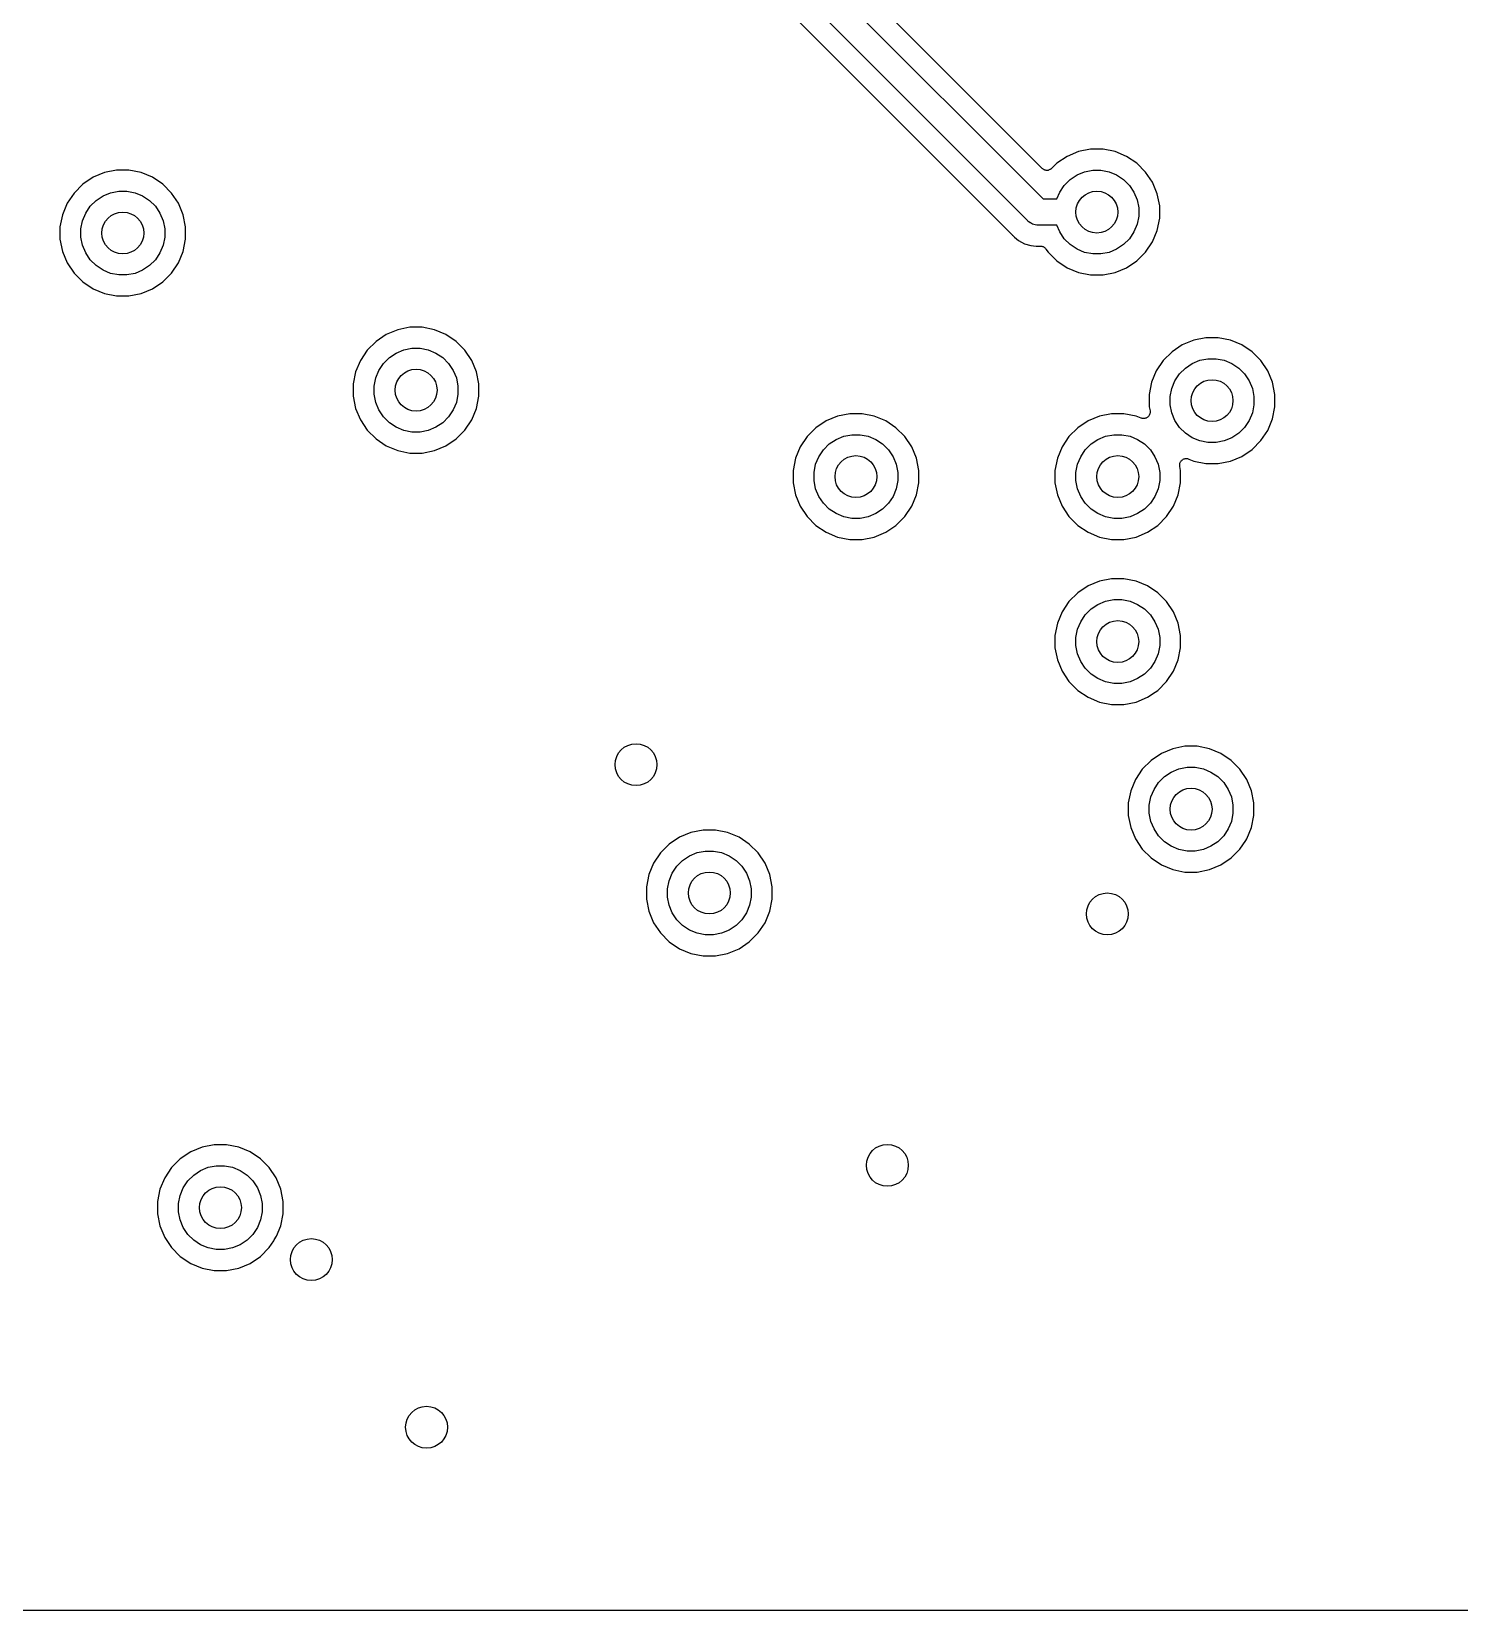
# Model space of a CAD drawing. Extents: x 113.2 to 188.8, y -123.8 to -78.2.
# Drawn here: x 152.93 to 166.56, y -119.85 to -104.78 of the extents above; entities that cross this region are included whole.
import ezdxf

# ---------------------------------------------------------------- set-up
doc = ezdxf.new("R2010")
doc.units = 0
doc.layers.add('BLACK', color=7, linetype='CONTINUOUS')

msp = doc.modelspace()

# ---------------------------------------------------------------- linework, layer by layer
at = {"layer": 'BLACK', "linetype": 'CONTINUOUS'}
for p, q in [((156.425, -100.214), (162.586, -106.375)), ((162.442, -106.584), (156.216, -100.358)), ((156.084, -100.509), (162.291, -106.716)), ((162.578, -106.084), (158.573, -102.079)), ((162.925, -105.923), (162.816, -105.968)), ((163.041, -105.9), (162.925, -105.923)), ((163.159, -105.9), (163.041, -105.9)), ((163.275, -105.923), (163.159, -105.9)), ((163.384, -105.968), (163.275, -105.923)), ((153.741, -106.1), (153.625, -106.123)), ((153.859, -106.1), (153.741, -106.1)), ((153.975, -106.123), (153.859, -106.1)), ((162.583, -106.088), (162.578, -106.084)), ((162.587, -106.092), (162.583, -106.088)), ((162.588, -106.092), (162.587, -106.092)), ((162.593, -106.095), (162.588, -106.092)), ((162.588, -106.092), (162.588, -106.092)), ((162.598, -106.098), (162.593, -106.095)), ((162.599, -106.098), (162.598, -106.098)), ((162.598, -106.098), (162.598, -106.098)), ((162.604, -106.1), (162.599, -106.098)), ((162.61, -106.101), (162.604, -106.1)), ((162.616, -106.102), (162.61, -106.101)), ((162.61, -106.101), (162.61, -106.101)), ((162.61, -106.101), (162.61, -106.101)), ((162.622, -106.103), (162.616, -106.102)), ((162.628, -106.102), (162.622, -106.103)), ((162.622, -106.103), (162.622, -106.103)), ((162.622, -106.103), (162.622, -106.103)), ((162.634, -106.102), (162.628, -106.102)), ((162.635, -106.102), (162.634, -106.102)), ((162.634, -106.102), (162.634, -106.102)), ((162.64, -106.1), (162.635, -106.102)), ((162.646, -106.098), (162.64, -106.1)), ((162.652, -106.095), (162.646, -106.098)), ((162.646, -106.098), (162.646, -106.098)), ((162.646, -106.098), (162.646, -106.098)), ((162.657, -106.093), (162.652, -106.095)), ((162.662, -106.089), (162.657, -106.092)), ((162.657, -106.092), (162.657, -106.092)), ((162.657, -106.092), (162.657, -106.093)), ((162.667, -106.085), (162.662, -106.089)), ((162.718, -106.034), (162.667, -106.084)), ((162.667, -106.084), (162.667, -106.085)), ((162.667, -106.085), (162.667, -106.085)), ((162.667, -106.085), (162.667, -106.085)), ((162.667, -106.085), (162.667, -106.085)), ((162.816, -105.968), (162.718, -106.034)), ((162.983, -106.115), (163.061, -106.1)), ((163.061, -106.1), (163.139, -106.1)), ((163.139, -106.1), (163.217, -106.115)), ((163.482, -106.034), (163.384, -105.968)), ((163.566, -106.118), (163.482, -106.034)), ((153.418, -106.234), (153.334, -106.318)), ((153.516, -106.168), (153.418, -106.234)), ((153.625, -106.123), (153.516, -106.168)), ((154.084, -106.168), (153.975, -106.123)), ((154.182, -106.234), (154.084, -106.168)), ((154.266, -106.318), (154.182, -106.234)), ((162.746, -106.311), (162.789, -106.245)), ((162.789, -106.245), (162.845, -106.189)), ((162.845, -106.189), (162.911, -106.146)), ((162.911, -106.146), (162.983, -106.115)), ((163.217, -106.115), (163.289, -106.146)), ((163.289, -106.146), (163.355, -106.189)), ((163.355, -106.189), (163.411, -106.245)), ((163.411, -106.245), (163.454, -106.311)), ((163.632, -106.216), (163.566, -106.118)), ((163.677, -106.325), (163.632, -106.216)), ((153.334, -106.318), (153.268, -106.416)), ((153.489, -106.445), (153.545, -106.389)), ((153.545, -106.389), (153.611, -106.346)), ((153.611, -106.346), (153.683, -106.315)), ((153.683, -106.315), (153.761, -106.3)), ((153.761, -106.3), (153.839, -106.3)), ((153.839, -106.3), (153.917, -106.315)), ((153.917, -106.315), (153.989, -106.346)), ((153.989, -106.346), (154.055, -106.389)), ((154.055, -106.389), (154.111, -106.445)), ((154.332, -106.416), (154.266, -106.318)), ((162.586, -106.375), (162.719, -106.375)), ((162.719, -106.375), (162.746, -106.311)), ((163.454, -106.311), (163.485, -106.383)), ((163.485, -106.383), (163.5, -106.461)), ((163.7, -106.441), (163.677, -106.325)), ((153.223, -106.525), (153.2, -106.641)), ((153.268, -106.416), (153.223, -106.525)), ((153.415, -106.583), (153.446, -106.511)), ((153.446, -106.511), (153.489, -106.445)), ((154.111, -106.445), (154.154, -106.511)), ((154.154, -106.511), (154.185, -106.583)), ((154.377, -106.525), (154.332, -106.416)), ((154.4, -106.641), (154.377, -106.525)), ((163.5, -106.539), (163.485, -106.617)), ((163.5, -106.461), (163.5, -106.539)), ((163.677, -106.675), (163.7, -106.559)), ((163.7, -106.559), (163.7, -106.441)), ((153.2, -106.641), (153.2, -106.759)), ((153.4, -106.661), (153.415, -106.583)), ((153.4, -106.739), (153.4, -106.661)), ((154.185, -106.583), (154.2, -106.661)), ((154.2, -106.661), (154.2, -106.739)), ((154.4, -106.759), (154.4, -106.641)), ((162.445, -106.589), (162.442, -106.584)), ((162.45, -106.593), (162.445, -106.589)), ((162.463, -106.603), (162.45, -106.593)), ((162.45, -106.593), (162.45, -106.593)), ((162.465, -106.604), (162.463, -106.603)), ((162.486, -106.616), (162.465, -106.604)), ((162.51, -106.623), (162.486, -106.616)), ((162.528, -106.625), (162.51, -106.623)), ((162.534, -106.626), (162.528, -106.625)), ((162.528, -106.625), (162.528, -106.625)), ((162.54, -106.625), (162.534, -106.626)), ((162.719, -106.625), (162.54, -106.625)), ((162.746, -106.689), (162.719, -106.625)), ((162.789, -106.755), (162.746, -106.689)), ((163.454, -106.689), (163.411, -106.755)), ((163.485, -106.617), (163.454, -106.689)), ((163.632, -106.784), (163.677, -106.675)), ((153.2, -106.759), (153.223, -106.875)), ((153.415, -106.817), (153.4, -106.739)), ((153.446, -106.889), (153.415, -106.817)), ((154.185, -106.817), (154.154, -106.889)), ((154.2, -106.739), (154.185, -106.817)), ((154.377, -106.875), (154.4, -106.759)), ((162.291, -106.716), (162.292, -106.717)), ((162.292, -106.717), (162.293, -106.719)), ((162.293, -106.719), (162.295, -106.721)), ((162.295, -106.721), (162.303, -106.731)), ((162.303, -106.731), (162.313, -106.739)), ((162.313, -106.739), (162.313, -106.739)), ((162.313, -106.739), (162.353, -106.772)), ((162.353, -106.772), (162.409, -106.802)), ((162.409, -106.802), (162.471, -106.82)), ((162.471, -106.82), (162.521, -106.825)), ((162.521, -106.825), (162.521, -106.825)), ((162.521, -106.825), (162.534, -106.827)), ((162.534, -106.827), (162.547, -106.825)), ((162.547, -106.825), (162.548, -106.825)), ((162.548, -106.825), (162.551, -106.825)), ((162.551, -106.825), (162.553, -106.825)), ((162.553, -106.825), (162.562, -106.825)), ((162.562, -106.825), (162.562, -106.825)), ((162.562, -106.825), (162.562, -106.825)), ((162.562, -106.825), (162.562, -106.825)), ((162.562, -106.825), (162.563, -106.825)), ((162.563, -106.825), (162.569, -106.826)), ((162.569, -106.826), (162.574, -106.826)), ((162.574, -106.826), (162.575, -106.826)), ((162.575, -106.826), (162.575, -106.826)), ((162.575, -106.826), (162.581, -106.828)), ((162.581, -106.828), (162.586, -106.83)), ((162.586, -106.83), (162.586, -106.83)), ((162.586, -106.83), (162.587, -106.83)), ((162.587, -106.83), (162.592, -106.833)), ((162.592, -106.833), (162.597, -106.836)), ((162.597, -106.836), (162.597, -106.836)), ((162.597, -106.836), (162.597, -106.836)), ((162.597, -106.836), (162.602, -106.84)), ((162.602, -106.84), (162.606, -106.843)), ((162.606, -106.843), (162.607, -106.844)), ((162.607, -106.844), (162.607, -106.844)), ((162.607, -106.844), (162.611, -106.848)), ((162.611, -106.848), (162.614, -106.853)), ((162.614, -106.853), (162.634, -106.882)), ((162.845, -106.811), (162.789, -106.755)), ((162.911, -106.854), (162.845, -106.811)), ((162.983, -106.885), (162.911, -106.854)), ((163.289, -106.854), (163.217, -106.885)), ((163.355, -106.811), (163.289, -106.854)), ((163.411, -106.755), (163.355, -106.811)), ((163.566, -106.882), (163.632, -106.784)), ((153.223, -106.875), (153.268, -106.984)), ((153.268, -106.984), (153.334, -107.082)), ((153.489, -106.955), (153.446, -106.889)), ((153.545, -107.011), (153.489, -106.955)), ((153.611, -107.054), (153.545, -107.011)), ((154.055, -107.011), (153.989, -107.054)), ((154.111, -106.955), (154.055, -107.011)), ((154.154, -106.889), (154.111, -106.955)), ((154.266, -107.082), (154.332, -106.984)), ((154.332, -106.984), (154.377, -106.875)), ((162.634, -106.882), (162.718, -106.966)), ((162.718, -106.966), (162.816, -107.032)), ((163.061, -106.9), (162.983, -106.885)), ((163.139, -106.9), (163.061, -106.9)), ((163.217, -106.885), (163.139, -106.9)), ((163.384, -107.032), (163.482, -106.966)), ((163.482, -106.966), (163.566, -106.882)), ((153.334, -107.082), (153.418, -107.166)), ((153.683, -107.085), (153.611, -107.054)), ((153.761, -107.1), (153.683, -107.085)), ((153.839, -107.1), (153.761, -107.1)), ((153.917, -107.085), (153.839, -107.1)), ((153.989, -107.054), (153.917, -107.085)), ((154.182, -107.166), (154.266, -107.082)), ((162.816, -107.032), (162.925, -107.077)), ((162.925, -107.077), (163.041, -107.1)), ((163.041, -107.1), (163.159, -107.1)), ((163.159, -107.1), (163.275, -107.077)), ((163.275, -107.077), (163.384, -107.032)), ((153.418, -107.166), (153.516, -107.232)), ((153.516, -107.232), (153.625, -107.277)), ((153.625, -107.277), (153.741, -107.3)), ((153.741, -107.3), (153.859, -107.3)), ((153.859, -107.3), (153.975, -107.277)), ((153.975, -107.277), (154.084, -107.232)), ((154.084, -107.232), (154.182, -107.166)), ((156.541, -107.6), (156.425, -107.623)), ((156.659, -107.6), (156.541, -107.6)), ((156.775, -107.623), (156.659, -107.6)), ((156.218, -107.734), (156.134, -107.818)), ((156.316, -107.668), (156.218, -107.734)), ((156.425, -107.623), (156.316, -107.668)), ((156.884, -107.668), (156.775, -107.623)), ((156.982, -107.734), (156.884, -107.668)), ((157.066, -107.818), (156.982, -107.734)), ((164.025, -107.723), (163.916, -107.768)), ((164.141, -107.7), (164.025, -107.723)), ((164.259, -107.7), (164.141, -107.7)), ((164.375, -107.723), (164.259, -107.7)), ((164.484, -107.768), (164.375, -107.723)), ((156.134, -107.818), (156.068, -107.916)), ((156.289, -107.945), (156.345, -107.889)), ((156.345, -107.889), (156.411, -107.846)), ((156.411, -107.846), (156.483, -107.815)), ((156.483, -107.815), (156.561, -107.8)), ((156.561, -107.8), (156.639, -107.8)), ((156.639, -107.8), (156.717, -107.815)), ((156.717, -107.815), (156.789, -107.846)), ((156.789, -107.846), (156.855, -107.889)), ((156.855, -107.889), (156.911, -107.945)), ((157.132, -107.916), (157.066, -107.818)), ((163.818, -107.834), (163.734, -107.918)), ((163.916, -107.768), (163.818, -107.834)), ((164.011, -107.946), (164.083, -107.915)), ((164.083, -107.915), (164.161, -107.9)), ((164.161, -107.9), (164.239, -107.9)), ((164.239, -107.9), (164.317, -107.915)), ((164.317, -107.915), (164.389, -107.946)), ((164.582, -107.834), (164.484, -107.768)), ((164.666, -107.918), (164.582, -107.834)), ((156.023, -108.025), (156, -108.141)), ((156.068, -107.916), (156.023, -108.025)), ((156.215, -108.083), (156.246, -108.011)), ((156.246, -108.011), (156.289, -107.945)), ((156.911, -107.945), (156.954, -108.011)), ((156.954, -108.011), (156.985, -108.083)), ((157.177, -108.025), (157.132, -107.916)), ((157.2, -108.141), (157.177, -108.025)), ((163.668, -108.016), (163.623, -108.125)), ((163.734, -107.918), (163.668, -108.016)), ((163.846, -108.111), (163.889, -108.045)), ((163.889, -108.045), (163.945, -107.989)), ((163.945, -107.989), (164.011, -107.946)), ((164.389, -107.946), (164.455, -107.989)), ((164.455, -107.989), (164.511, -108.045)), ((164.511, -108.045), (164.554, -108.111)), ((164.732, -108.016), (164.666, -107.918)), ((164.777, -108.125), (164.732, -108.016)), ((156, -108.141), (156, -108.259)), ((156.2, -108.161), (156.215, -108.083)), ((156.2, -108.239), (156.2, -108.161)), ((156.985, -108.083), (157, -108.161)), ((157, -108.161), (157, -108.239)), ((157.2, -108.259), (157.2, -108.141)), ((163.623, -108.125), (163.6, -108.241)), ((163.8, -108.261), (163.815, -108.183)), ((163.815, -108.183), (163.846, -108.111)), ((164.554, -108.111), (164.585, -108.183)), ((164.585, -108.183), (164.6, -108.261)), ((164.8, -108.241), (164.777, -108.125)), ((156, -108.259), (156.023, -108.375)), ((156.215, -108.317), (156.2, -108.239)), ((156.246, -108.389), (156.215, -108.317)), ((156.985, -108.317), (156.954, -108.389)), ((157, -108.239), (156.985, -108.317)), ((157.177, -108.375), (157.2, -108.259)), ((163.6, -108.241), (163.6, -108.359)), ((163.6, -108.359), (163.608, -108.397)), ((163.8, -108.339), (163.8, -108.261)), ((163.815, -108.417), (163.8, -108.339)), ((164.6, -108.339), (164.585, -108.417)), ((164.6, -108.261), (164.6, -108.339)), ((164.777, -108.475), (164.8, -108.359)), ((164.8, -108.359), (164.8, -108.241)), ((156.023, -108.375), (156.068, -108.484)), ((156.068, -108.484), (156.134, -108.582)), ((156.289, -108.455), (156.246, -108.389)), ((156.345, -108.511), (156.289, -108.455)), ((156.411, -108.554), (156.345, -108.511)), ((156.855, -108.511), (156.789, -108.554)), ((156.911, -108.455), (156.855, -108.511)), ((156.954, -108.389), (156.911, -108.455)), ((157.066, -108.582), (157.132, -108.484)), ((157.132, -108.484), (157.177, -108.375)), ((160.516, -108.493), (160.418, -108.559)), ((160.625, -108.448), (160.516, -108.493)), ((160.741, -108.425), (160.625, -108.448)), ((160.859, -108.425), (160.741, -108.425)), ((160.975, -108.448), (160.859, -108.425)), ((161.084, -108.493), (160.975, -108.448)), ((161.182, -108.559), (161.084, -108.493)), ((163.016, -108.493), (162.918, -108.559)), ((163.125, -108.448), (163.016, -108.493)), ((163.241, -108.425), (163.125, -108.448)), ((163.359, -108.425), (163.241, -108.425)), ((163.475, -108.448), (163.359, -108.425)), ((163.522, -108.467), (163.475, -108.448)), ((163.528, -108.469), (163.522, -108.467)), ((163.533, -108.471), (163.528, -108.469)), ((163.534, -108.471), (163.533, -108.471)), ((163.533, -108.471), (163.533, -108.471)), ((163.54, -108.472), (163.534, -108.471)), ((163.546, -108.472), (163.54, -108.472)), ((163.552, -108.472), (163.546, -108.472)), ((163.546, -108.472), (163.546, -108.472)), ((163.546, -108.472), (163.546, -108.472)), ((163.558, -108.471), (163.552, -108.472)), ((163.564, -108.469), (163.558, -108.471)), ((163.558, -108.471), (163.558, -108.471)), ((163.558, -108.471), (163.558, -108.471)), ((163.57, -108.468), (163.564, -108.469)), ((163.575, -108.465), (163.57, -108.468)), ((163.57, -108.468), (163.57, -108.468)), ((163.57, -108.468), (163.57, -108.468)), ((163.58, -108.462), (163.575, -108.465)), ((163.581, -108.462), (163.58, -108.462)), ((163.58, -108.462), (163.58, -108.462)), ((163.585, -108.458), (163.581, -108.462)), ((163.59, -108.454), (163.585, -108.458)), ((163.594, -108.45), (163.59, -108.454)), ((163.59, -108.454), (163.59, -108.454)), ((163.59, -108.454), (163.59, -108.454)), ((163.598, -108.445), (163.594, -108.45)), ((163.601, -108.44), (163.598, -108.445)), ((163.598, -108.445), (163.598, -108.445)), ((163.598, -108.445), (163.598, -108.445)), ((163.604, -108.434), (163.601, -108.44)), ((163.606, -108.428), (163.604, -108.434)), ((163.604, -108.434), (163.604, -108.434)), ((163.604, -108.434), (163.604, -108.434)), ((163.607, -108.422), (163.606, -108.428)), ((163.608, -108.416), (163.607, -108.422)), ((163.607, -108.422), (163.607, -108.422)), ((163.607, -108.422), (163.607, -108.422)), ((163.608, -108.397), (163.608, -108.398)), ((163.608, -108.398), (163.608, -108.398)), ((163.608, -108.398), (163.608, -108.398)), ((163.608, -108.398), (163.608, -108.398)), ((163.608, -108.398), (163.608, -108.404)), ((163.608, -108.404), (163.609, -108.41)), ((163.609, -108.41), (163.608, -108.416)), ((163.609, -108.41), (163.609, -108.41)), ((163.609, -108.41), (163.609, -108.41)), ((163.846, -108.489), (163.815, -108.417)), ((163.889, -108.555), (163.846, -108.489)), ((164.554, -108.489), (164.511, -108.555)), ((164.585, -108.417), (164.554, -108.489)), ((164.732, -108.584), (164.777, -108.475)), ((156.134, -108.582), (156.218, -108.666)), ((156.218, -108.666), (156.316, -108.732)), ((156.483, -108.585), (156.411, -108.554)), ((156.561, -108.6), (156.483, -108.585)), ((156.639, -108.6), (156.561, -108.6)), ((156.717, -108.585), (156.639, -108.6)), ((156.789, -108.554), (156.717, -108.585)), ((156.884, -108.732), (156.982, -108.666)), ((156.982, -108.666), (157.066, -108.582)), ((160.334, -108.643), (160.268, -108.741)), ((160.418, -108.559), (160.334, -108.643)), ((160.611, -108.671), (160.683, -108.64)), ((160.683, -108.64), (160.761, -108.625)), ((160.761, -108.625), (160.839, -108.625)), ((160.839, -108.625), (160.917, -108.64)), ((160.917, -108.64), (160.989, -108.671)), ((161.266, -108.643), (161.182, -108.559)), ((161.332, -108.741), (161.266, -108.643)), ((162.834, -108.643), (162.768, -108.741)), ((162.918, -108.559), (162.834, -108.643)), ((163.111, -108.671), (163.183, -108.64)), ((163.183, -108.64), (163.261, -108.625)), ((163.261, -108.625), (163.339, -108.625)), ((163.339, -108.625), (163.417, -108.64)), ((163.417, -108.64), (163.489, -108.671)), ((163.945, -108.611), (163.889, -108.555)), ((164.011, -108.654), (163.945, -108.611)), ((164.083, -108.685), (164.011, -108.654)), ((164.389, -108.654), (164.317, -108.685)), ((164.455, -108.611), (164.389, -108.654)), ((164.511, -108.555), (164.455, -108.611)), ((164.666, -108.682), (164.732, -108.584)), ((156.316, -108.732), (156.425, -108.777)), ((156.425, -108.777), (156.541, -108.8)), ((156.541, -108.8), (156.659, -108.8)), ((156.659, -108.8), (156.775, -108.777)), ((156.775, -108.777), (156.884, -108.732)), ((160.268, -108.741), (160.223, -108.85)), ((160.446, -108.836), (160.489, -108.77)), ((160.489, -108.77), (160.545, -108.714)), ((160.545, -108.714), (160.611, -108.671)), ((160.989, -108.671), (161.055, -108.714)), ((161.055, -108.714), (161.111, -108.77)), ((161.111, -108.77), (161.154, -108.836)), ((161.377, -108.85), (161.332, -108.741)), ((162.768, -108.741), (162.723, -108.85)), ((162.946, -108.836), (162.989, -108.77)), ((162.989, -108.77), (163.045, -108.714)), ((163.045, -108.714), (163.111, -108.671)), ((163.489, -108.671), (163.555, -108.714)), ((163.555, -108.714), (163.611, -108.77)), ((163.611, -108.77), (163.654, -108.836)), ((164.161, -108.7), (164.083, -108.685)), ((164.239, -108.7), (164.161, -108.7)), ((164.317, -108.685), (164.239, -108.7)), ((164.484, -108.832), (164.582, -108.766)), ((164.582, -108.766), (164.666, -108.682)), ((160.223, -108.85), (160.2, -108.966)), ((160.2, -108.966), (160.2, -109.084)), ((160.4, -108.986), (160.415, -108.908)), ((160.415, -108.908), (160.446, -108.836)), ((161.154, -108.836), (161.185, -108.908)), ((161.185, -108.908), (161.2, -108.986)), ((161.4, -108.966), (161.377, -108.85)), ((161.4, -109.084), (161.4, -108.966)), ((162.723, -108.85), (162.7, -108.966)), ((162.7, -108.966), (162.7, -109.084)), ((162.9, -108.986), (162.915, -108.908)), ((162.915, -108.908), (162.946, -108.836)), ((163.654, -108.836), (163.685, -108.908)), ((163.685, -108.908), (163.7, -108.986)), ((163.891, -108.915), (163.892, -108.909)), ((163.892, -108.921), (163.891, -108.915)), ((163.891, -108.915), (163.891, -108.915)), ((163.891, -108.915), (163.891, -108.915)), ((163.892, -108.909), (163.893, -108.903)), ((163.892, -108.927), (163.892, -108.921)), ((163.892, -108.928), (163.892, -108.927)), ((163.892, -108.927), (163.892, -108.927)), ((163.892, -108.927), (163.892, -108.927)), ((163.892, -108.927), (163.892, -108.927)), ((163.9, -108.966), (163.892, -108.928)), ((163.893, -108.903), (163.894, -108.897)), ((163.893, -108.903), (163.893, -108.903)), ((163.893, -108.903), (163.893, -108.903)), ((163.894, -108.897), (163.896, -108.891)), ((163.896, -108.891), (163.899, -108.885)), ((163.896, -108.891), (163.896, -108.891)), ((163.896, -108.891), (163.896, -108.891)), ((163.899, -108.885), (163.902, -108.88)), ((163.9, -109.084), (163.9, -108.966)), ((163.902, -108.88), (163.906, -108.875)), ((163.902, -108.88), (163.902, -108.88)), ((163.902, -108.88), (163.902, -108.88)), ((163.906, -108.875), (163.91, -108.871)), ((163.91, -108.871), (163.915, -108.867)), ((163.91, -108.871), (163.91, -108.871)), ((163.91, -108.871), (163.91, -108.871)), ((163.915, -108.867), (163.919, -108.863)), ((163.919, -108.863), (163.92, -108.863)), ((163.92, -108.863), (163.925, -108.86)), ((163.92, -108.863), (163.92, -108.863)), ((163.925, -108.86), (163.93, -108.857)), ((163.93, -108.857), (163.936, -108.856)), ((163.93, -108.857), (163.93, -108.857)), ((163.93, -108.857), (163.93, -108.857)), ((163.936, -108.856), (163.942, -108.854)), ((163.942, -108.854), (163.948, -108.853)), ((163.942, -108.854), (163.942, -108.854)), ((163.942, -108.854), (163.942, -108.854)), ((163.948, -108.853), (163.954, -108.853)), ((163.954, -108.853), (163.954, -108.853)), ((163.954, -108.853), (163.954, -108.853)), ((163.954, -108.853), (163.96, -108.853)), ((163.96, -108.853), (163.966, -108.854)), ((163.966, -108.854), (163.967, -108.854)), ((163.967, -108.854), (163.967, -108.854)), ((163.967, -108.854), (163.972, -108.856)), ((163.972, -108.856), (163.978, -108.858)), ((163.978, -108.858), (164.025, -108.877)), ((164.025, -108.877), (164.141, -108.9)), ((164.141, -108.9), (164.259, -108.9)), ((164.259, -108.9), (164.375, -108.877)), ((164.375, -108.877), (164.484, -108.832)), ((160.2, -109.084), (160.223, -109.2)), ((160.4, -109.064), (160.4, -108.986)), ((160.415, -109.142), (160.4, -109.064)), ((161.2, -109.064), (161.185, -109.142)), ((161.2, -108.986), (161.2, -109.064)), ((161.377, -109.2), (161.4, -109.084)), ((162.7, -109.084), (162.723, -109.2)), ((162.9, -109.064), (162.9, -108.986)), ((162.915, -109.142), (162.9, -109.064)), ((163.7, -109.064), (163.685, -109.142)), ((163.7, -108.986), (163.7, -109.064)), ((163.877, -109.2), (163.9, -109.084)), ((160.223, -109.2), (160.268, -109.309)), ((160.446, -109.214), (160.415, -109.142)), ((160.489, -109.28), (160.446, -109.214)), ((161.154, -109.214), (161.111, -109.28)), ((161.185, -109.142), (161.154, -109.214)), ((161.332, -109.309), (161.377, -109.2)), ((162.723, -109.2), (162.768, -109.309)), ((162.946, -109.214), (162.915, -109.142)), ((162.989, -109.28), (162.946, -109.214)), ((163.654, -109.214), (163.611, -109.28)), ((163.685, -109.142), (163.654, -109.214)), ((163.832, -109.309), (163.877, -109.2)), ((160.268, -109.309), (160.334, -109.407)), ((160.334, -109.407), (160.418, -109.491)), ((160.545, -109.336), (160.489, -109.28)), ((160.611, -109.379), (160.545, -109.336)), ((160.683, -109.41), (160.611, -109.379)), ((160.761, -109.425), (160.683, -109.41)), ((160.917, -109.41), (160.839, -109.425)), ((160.989, -109.379), (160.917, -109.41)), ((161.055, -109.336), (160.989, -109.379)), ((161.111, -109.28), (161.055, -109.336)), ((161.182, -109.491), (161.266, -109.407)), ((161.266, -109.407), (161.332, -109.309)), ((162.768, -109.309), (162.834, -109.407)), ((162.834, -109.407), (162.918, -109.491)), ((163.045, -109.336), (162.989, -109.28)), ((163.111, -109.379), (163.045, -109.336)), ((163.183, -109.41), (163.111, -109.379)), ((163.261, -109.425), (163.183, -109.41)), ((163.417, -109.41), (163.339, -109.425)), ((163.489, -109.379), (163.417, -109.41)), ((163.555, -109.336), (163.489, -109.379)), ((163.611, -109.28), (163.555, -109.336)), ((163.682, -109.491), (163.766, -109.407)), ((163.766, -109.407), (163.832, -109.309)), ((160.418, -109.491), (160.516, -109.557)), ((160.516, -109.557), (160.625, -109.602)), ((160.839, -109.425), (160.761, -109.425)), ((160.975, -109.602), (161.084, -109.557)), ((161.084, -109.557), (161.182, -109.491)), ((162.918, -109.491), (163.016, -109.557)), ((163.016, -109.557), (163.125, -109.602)), ((163.339, -109.425), (163.261, -109.425)), ((163.475, -109.602), (163.584, -109.557)), ((163.584, -109.557), (163.682, -109.491)), ((160.625, -109.602), (160.741, -109.625)), ((160.741, -109.625), (160.859, -109.625)), ((160.859, -109.625), (160.975, -109.602)), ((163.125, -109.602), (163.241, -109.625)), ((163.241, -109.625), (163.359, -109.625)), ((163.359, -109.625), (163.475, -109.602)), ((163.125, -110.023), (163.016, -110.068)), ((163.241, -110), (163.125, -110.023)), ((163.359, -110), (163.241, -110)), ((163.475, -110.023), (163.359, -110)), ((163.584, -110.068), (163.475, -110.023)), ((162.918, -110.134), (162.834, -110.218)), ((163.016, -110.068), (162.918, -110.134)), ((163.682, -110.134), (163.584, -110.068)), ((163.766, -110.218), (163.682, -110.134)), ((162.768, -110.316), (162.723, -110.425)), ((162.834, -110.218), (162.768, -110.316)), ((162.989, -110.345), (163.045, -110.289)), ((163.045, -110.289), (163.111, -110.246)), ((163.111, -110.246), (163.183, -110.215)), ((163.183, -110.215), (163.261, -110.2)), ((163.261, -110.2), (163.339, -110.2)), ((163.339, -110.2), (163.417, -110.215)), ((163.417, -110.215), (163.489, -110.246)), ((163.489, -110.246), (163.555, -110.289)), ((163.555, -110.289), (163.611, -110.345)), ((163.832, -110.316), (163.766, -110.218)), ((163.877, -110.425), (163.832, -110.316)), ((162.723, -110.425), (162.7, -110.541)), ((162.915, -110.483), (162.946, -110.411)), ((162.946, -110.411), (162.989, -110.345)), ((163.611, -110.345), (163.654, -110.411)), ((163.654, -110.411), (163.685, -110.483)), ((163.9, -110.541), (163.877, -110.425)), ((162.7, -110.541), (162.7, -110.659)), ((162.9, -110.561), (162.915, -110.483)), ((162.9, -110.639), (162.9, -110.561)), ((163.685, -110.483), (163.7, -110.561)), ((163.7, -110.561), (163.7, -110.639)), ((163.9, -110.659), (163.9, -110.541)), ((162.7, -110.659), (162.723, -110.775)), ((162.723, -110.775), (162.768, -110.884)), ((162.915, -110.717), (162.9, -110.639)), ((162.946, -110.789), (162.915, -110.717)), ((163.685, -110.717), (163.654, -110.789)), ((163.7, -110.639), (163.685, -110.717)), ((163.832, -110.884), (163.877, -110.775)), ((163.877, -110.775), (163.9, -110.659)), ((162.768, -110.884), (162.834, -110.982)), ((162.989, -110.855), (162.946, -110.789)), ((163.045, -110.911), (162.989, -110.855)), ((163.111, -110.954), (163.045, -110.911)), ((163.555, -110.911), (163.489, -110.954)), ((163.611, -110.855), (163.555, -110.911)), ((163.654, -110.789), (163.611, -110.855)), ((163.766, -110.982), (163.832, -110.884)), ((162.834, -110.982), (162.918, -111.066)), ((162.918, -111.066), (163.016, -111.132)), ((163.183, -110.985), (163.111, -110.954)), ((163.261, -111), (163.183, -110.985)), ((163.339, -111), (163.261, -111)), ((163.417, -110.985), (163.339, -111)), ((163.489, -110.954), (163.417, -110.985)), ((163.658, -111.082), (163.682, -111.066)), ((163.682, -111.066), (163.766, -110.982)), ((163.016, -111.132), (163.125, -111.177)), ((163.125, -111.177), (163.241, -111.2)), ((163.241, -111.2), (163.359, -111.2)), ((163.359, -111.2), (163.475, -111.177)), ((163.475, -111.177), (163.584, -111.132)), ((163.584, -111.132), (163.658, -111.082)), ((163.658, -111.082), (163.658, -111.082)), ((163.716, -111.668), (163.618, -111.734)), ((163.825, -111.623), (163.716, -111.668)), ((163.941, -111.6), (163.825, -111.623)), ((164.059, -111.6), (163.941, -111.6)), ((164.175, -111.623), (164.059, -111.6)), ((164.284, -111.668), (164.175, -111.623)), ((164.382, -111.734), (164.284, -111.668)), ((163.534, -111.818), (163.468, -111.916)), ((163.618, -111.734), (163.534, -111.818)), ((163.811, -111.846), (163.883, -111.815)), ((163.883, -111.815), (163.961, -111.8)), ((163.961, -111.8), (164.039, -111.8)), ((164.039, -111.8), (164.117, -111.815)), ((164.117, -111.815), (164.189, -111.846)), ((164.466, -111.818), (164.382, -111.734)), ((164.532, -111.916), (164.466, -111.818)), ((163.468, -111.916), (163.423, -112.025)), ((163.646, -112.011), (163.689, -111.945)), ((163.689, -111.945), (163.745, -111.889)), ((163.745, -111.889), (163.811, -111.846)), ((164.189, -111.846), (164.255, -111.889)), ((164.255, -111.889), (164.311, -111.945)), ((164.311, -111.945), (164.354, -112.011)), ((164.577, -112.025), (164.532, -111.916)), ((163.423, -112.025), (163.4, -112.141)), ((163.6, -112.161), (163.615, -112.083)), ((163.615, -112.083), (163.646, -112.011)), ((164.354, -112.011), (164.385, -112.083)), ((164.385, -112.083), (164.4, -112.161)), ((164.6, -112.141), (164.577, -112.025)), ((163.4, -112.141), (163.4, -112.259)), ((163.4, -112.259), (163.423, -112.375)), ((163.6, -112.239), (163.6, -112.161)), ((163.615, -112.317), (163.6, -112.239)), ((164.4, -112.239), (164.385, -112.317)), ((164.4, -112.161), (164.4, -112.239)), ((164.577, -112.375), (164.6, -112.259)), ((164.6, -112.259), (164.6, -112.141)), ((159.225, -112.423), (159.116, -112.468)), ((159.341, -112.4), (159.225, -112.423)), ((159.459, -112.4), (159.341, -112.4)), ((159.575, -112.423), (159.459, -112.4)), ((159.684, -112.468), (159.575, -112.423)), ((163.423, -112.375), (163.468, -112.484)), ((163.646, -112.389), (163.615, -112.317)), ((163.689, -112.455), (163.646, -112.389)), ((164.354, -112.389), (164.311, -112.455)), ((164.385, -112.317), (164.354, -112.389)), ((164.532, -112.484), (164.577, -112.375)), ((159.018, -112.534), (158.934, -112.618)), ((159.116, -112.468), (159.018, -112.534)), ((159.782, -112.534), (159.684, -112.468)), ((159.866, -112.618), (159.782, -112.534)), ((163.468, -112.484), (163.534, -112.582)), ((163.534, -112.582), (163.618, -112.666)), ((163.745, -112.511), (163.689, -112.455)), ((163.811, -112.554), (163.745, -112.511)), ((163.883, -112.585), (163.811, -112.554)), ((163.961, -112.6), (163.883, -112.585)), ((164.117, -112.585), (164.039, -112.6)), ((164.189, -112.554), (164.117, -112.585)), ((164.255, -112.511), (164.189, -112.554)), ((164.311, -112.455), (164.255, -112.511)), ((164.382, -112.666), (164.466, -112.582)), ((164.466, -112.582), (164.521, -112.5)), ((164.521, -112.5), (164.532, -112.484)), ((158.868, -112.716), (158.823, -112.825)), ((158.934, -112.618), (158.868, -112.716)), ((159.089, -112.745), (159.145, -112.689)), ((159.145, -112.689), (159.211, -112.646)), ((159.211, -112.646), (159.283, -112.615)), ((159.283, -112.615), (159.361, -112.6)), ((159.361, -112.6), (159.439, -112.6)), ((159.439, -112.6), (159.517, -112.615)), ((159.517, -112.615), (159.589, -112.646)), ((159.589, -112.646), (159.655, -112.689)), ((159.655, -112.689), (159.711, -112.745)), ((159.932, -112.716), (159.866, -112.618)), ((159.977, -112.825), (159.932, -112.716)), ((163.618, -112.666), (163.716, -112.732)), ((163.716, -112.732), (163.825, -112.777)), ((164.039, -112.6), (163.961, -112.6)), ((164.175, -112.777), (164.284, -112.732)), ((164.284, -112.732), (164.382, -112.666)), ((158.823, -112.825), (158.8, -112.941)), ((159, -112.961), (159.015, -112.883)), ((159.015, -112.883), (159.046, -112.811)), ((159.046, -112.811), (159.089, -112.745)), ((159.711, -112.745), (159.754, -112.811)), ((159.754, -112.811), (159.785, -112.883)), ((159.785, -112.883), (159.8, -112.961)), ((160, -112.941), (159.977, -112.825)), ((163.825, -112.777), (163.941, -112.8)), ((163.941, -112.8), (164.059, -112.8)), ((164.059, -112.8), (164.175, -112.777)), ((158.8, -112.941), (158.8, -113.059)), ((159, -113.039), (159, -112.961)), ((159.015, -113.117), (159, -113.039)), ((159.8, -113.039), (159.785, -113.117)), ((159.8, -112.961), (159.8, -113.039)), ((160, -113.059), (160, -112.941)), ((158.8, -113.059), (158.823, -113.175)), ((158.823, -113.175), (158.868, -113.284)), ((159.046, -113.189), (159.015, -113.117)), ((159.089, -113.255), (159.046, -113.189)), ((159.754, -113.189), (159.711, -113.255)), ((159.785, -113.117), (159.754, -113.189)), ((159.932, -113.284), (159.977, -113.175)), ((159.977, -113.175), (160, -113.059)), ((158.868, -113.284), (158.934, -113.382)), ((159.145, -113.311), (159.089, -113.255)), ((159.211, -113.354), (159.145, -113.311)), ((159.655, -113.311), (159.589, -113.354)), ((159.711, -113.255), (159.655, -113.311)), ((159.866, -113.382), (159.932, -113.284)), ((158.934, -113.382), (159.018, -113.466)), ((159.018, -113.466), (159.116, -113.532)), ((159.283, -113.385), (159.211, -113.354)), ((159.361, -113.4), (159.283, -113.385)), ((159.439, -113.4), (159.361, -113.4)), ((159.517, -113.385), (159.439, -113.4)), ((159.589, -113.354), (159.517, -113.385)), ((159.684, -113.532), (159.782, -113.466)), ((159.782, -113.466), (159.866, -113.382)), ((159.116, -113.532), (159.225, -113.577)), ((159.225, -113.577), (159.341, -113.6)), ((159.341, -113.6), (159.459, -113.6)), ((159.459, -113.6), (159.575, -113.577)), ((159.575, -113.577), (159.684, -113.532)), ((154.557, -115.427), (154.448, -115.472)), ((154.673, -115.404), (154.557, -115.427)), ((154.791, -115.404), (154.673, -115.404)), ((154.907, -115.427), (154.791, -115.404)), ((155.016, -115.472), (154.907, -115.427)), ((154.349, -115.538), (154.266, -115.621)), ((154.448, -115.472), (154.349, -115.538)), ((155.114, -115.538), (155.016, -115.472)), ((155.198, -115.621), (155.114, -115.538)), ((154.2, -115.72), (154.155, -115.829)), ((154.266, -115.621), (154.2, -115.72)), ((154.377, -115.814), (154.421, -115.749)), ((154.421, -115.749), (154.477, -115.693)), ((154.477, -115.693), (154.542, -115.649)), ((154.542, -115.649), (154.615, -115.619)), ((154.615, -115.619), (154.692, -115.604)), ((154.692, -115.604), (154.771, -115.604)), ((154.771, -115.604), (154.848, -115.619)), ((154.848, -115.619), (154.921, -115.649)), ((154.921, -115.649), (154.987, -115.693)), ((154.987, -115.693), (155.042, -115.749)), ((155.042, -115.749), (155.086, -115.814)), ((155.263, -115.72), (155.198, -115.621)), ((155.309, -115.829), (155.263, -115.72)), ((154.155, -115.829), (154.132, -115.945)), ((154.332, -115.964), (154.347, -115.887)), ((154.347, -115.887), (154.377, -115.814)), ((155.086, -115.814), (155.116, -115.887)), ((155.116, -115.887), (155.132, -115.964)), ((155.332, -115.945), (155.309, -115.829)), ((154.132, -115.945), (154.132, -116.063)), ((154.332, -116.043), (154.332, -115.964)), ((154.347, -116.121), (154.332, -116.043)), ((155.132, -116.043), (155.116, -116.121)), ((155.132, -115.964), (155.132, -116.043)), ((155.332, -116.063), (155.332, -115.945)), ((154.132, -116.063), (154.155, -116.179)), ((154.155, -116.179), (154.2, -116.288)), ((154.377, -116.193), (154.347, -116.121)), ((154.421, -116.259), (154.377, -116.193)), ((155.086, -116.193), (155.042, -116.259)), ((155.116, -116.121), (155.086, -116.193)), ((155.268, -116.277), (155.309, -116.179)), ((155.309, -116.179), (155.332, -116.063)), ((154.2, -116.288), (154.266, -116.386)), ((154.477, -116.315), (154.421, -116.259)), ((154.542, -116.358), (154.477, -116.315)), ((154.987, -116.315), (154.921, -116.358)), ((155.042, -116.259), (154.987, -116.315)), ((155.198, -116.386), (155.241, -116.322)), ((155.241, -116.322), (155.246, -116.311)), ((155.246, -116.311), (155.268, -116.277)), ((154.266, -116.386), (154.349, -116.47)), ((154.349, -116.47), (154.448, -116.536)), ((154.615, -116.388), (154.542, -116.358)), ((154.692, -116.404), (154.615, -116.388)), ((154.771, -116.404), (154.692, -116.404)), ((154.848, -116.388), (154.771, -116.404)), ((154.921, -116.358), (154.848, -116.388)), ((155.016, -116.536), (155.114, -116.47)), ((155.114, -116.47), (155.198, -116.386)), ((154.448, -116.536), (154.557, -116.581)), ((154.557, -116.581), (154.673, -116.604)), ((154.673, -116.604), (154.791, -116.604)), ((154.791, -116.604), (154.907, -116.581)), ((154.907, -116.581), (155.016, -116.536)), ((176.99, -119.849), (125.01, -119.849))]:
    msp.add_line(p, q, dxfattribs=at)
at = {"layer": 'BLACK'}
for centre in [(163.1, -106.5), (153.8, -106.7), (156.6, -108.2), (164.2, -108.3), (160.8, -109.025), (163.3, -109.025), (163.3, -110.6), (158.7, -111.775), (164, -112.2), (159.4, -113), (163.2, -113.2), (161.1, -115.6), (154.732, -116.004), (155.6, -116.5), (156.7, -118.1)]:
    msp.add_circle(centre, 0.2, dxfattribs=at)

doc.saveas('drawing.dxf')
